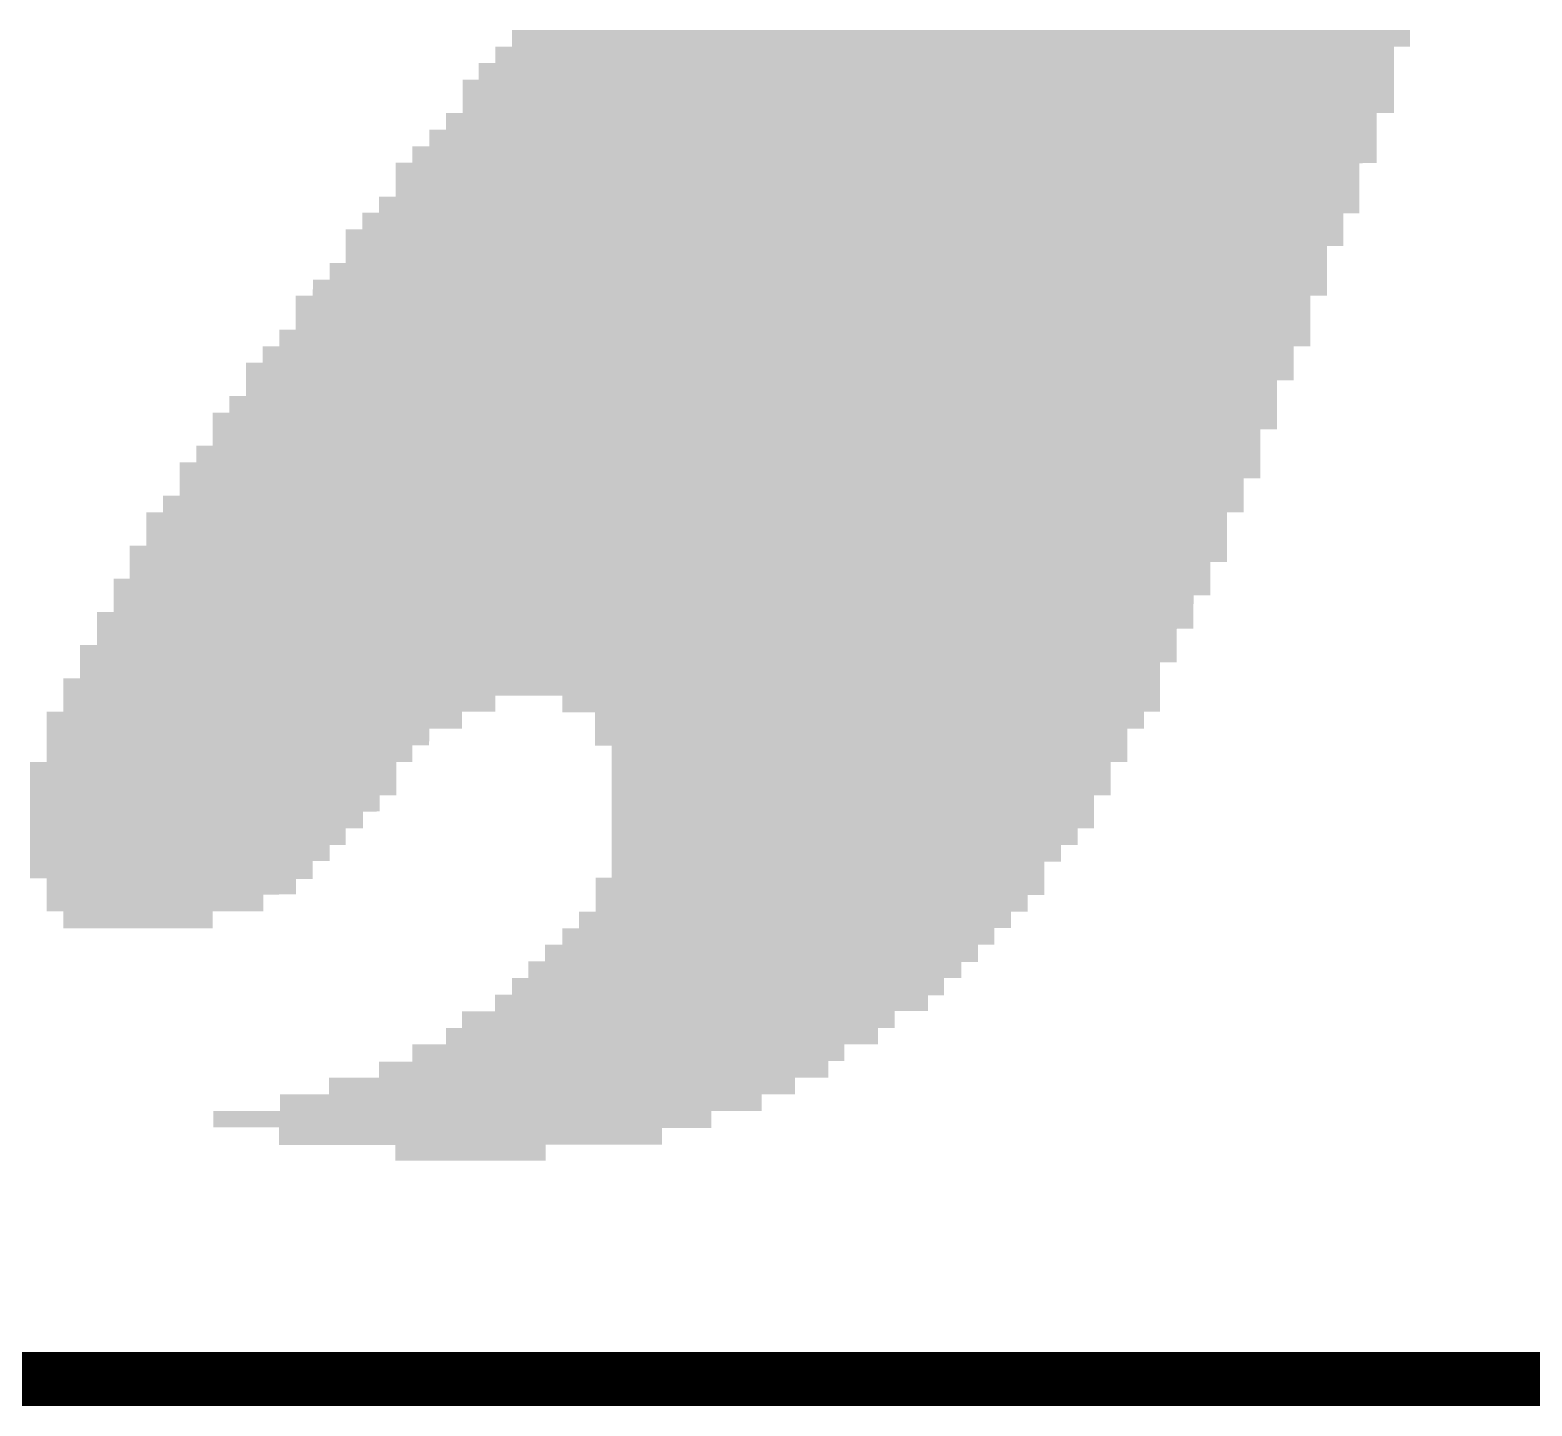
# Model space of a CAD drawing. Extents: x -2.6 to 72.5, y -0.1 to 95.
# Drawn here: x 0.719 to 3.507, y 89.95 to 92.503 of the extents above; entities that cross this region are included whole.
import ezdxf

# ---------------------------------------------------------------- set-up
doc = ezdxf.new("R2010")
doc.units = 0
doc.layers.add('02_ASSY1_GBR', color=6, linetype='CONTINUOUS')

msp = doc.modelspace()

# ---------------------------------------------------------------- linework, layer by layer
at = {"layer": '02_ASSY1_GBR', "const_width": 0.1}
msp.add_lwpolyline([(22.5, 95), (-2.5, 95), (-2.5, 90), (22.5, 90)], dxfattribs=at)
at = {"layer": '02_ASSY1_GBR'}
for points in [[(1.614, 92.472148), (1.61402, 92.502946), (3.28098, 92.472148), (3.280986, 92.502946)], [(1.61402, 92.502946), (1.614074, 92.503), (3.280986, 92.502946), (3.280986, 92.503)], [(1.583, 92.442148), (1.583018, 92.471852), (3.250994, 92.442148), (3.251, 92.471852)], [(1.583018, 92.471852), (1.58302, 92.471946), (3.251, 92.471852), (3.251094, 92.471946)], [(1.58302, 92.471946), (1.583054, 92.47198), (3.251094, 92.471946), (3.251128, 92.47198)], [(1.583054, 92.47198), (1.583074, 92.472), (3.251128, 92.47198), (3.280926, 92.472)], [(1.583074, 92.472), (1.613872, 92.47202), (3.280926, 92.472), (3.280946, 92.47202)], [(1.613872, 92.47202), (1.613906, 92.472054), (3.280946, 92.47202), (3.28098, 92.472054)], [(1.613906, 92.472054), (1.614, 92.472148), (3.28098, 92.472054), (3.28098, 92.472148)], [(1.552, 92.411148), (1.55202, 92.441946), (3.25099, 92.411148), (3.250994, 92.441946)], [(1.55202, 92.441946), (1.552074, 92.442), (3.250994, 92.441946), (3.250994, 92.442)], [(1.552074, 92.442), (1.582872, 92.44202), (3.250994, 92.442), (3.250994, 92.44202)], [(1.582872, 92.44202), (1.583, 92.442148), (3.250994, 92.44202), (3.250994, 92.442148)], [(1.522, 92.349148), (1.52202, 92.410946), (3.25098, 92.349148), (3.25099, 92.410946)], [(1.52202, 92.410946), (1.522074, 92.411), (3.25099, 92.410946), (3.25099, 92.411)], [(1.522074, 92.411), (1.551872, 92.41102), (3.25099, 92.411), (3.25099, 92.41102)], [(1.551872, 92.41102), (1.552, 92.411148), (3.25099, 92.41102), (3.25099, 92.411148)], [(1.491, 92.318148), (1.491018, 92.348852), (3.218992, 92.318148), (3.219, 92.348852)], [(1.491018, 92.348852), (1.49102, 92.348946), (3.219, 92.348852), (3.219094, 92.348946)], [(1.49102, 92.348946), (1.491054, 92.34898), (3.219094, 92.348946), (3.219128, 92.34898)], [(1.491054, 92.34898), (1.491074, 92.349), (3.219128, 92.34898), (3.250926, 92.349)], [(1.491074, 92.349), (1.521872, 92.34902), (3.250926, 92.349), (3.250946, 92.34902)], [(1.521872, 92.34902), (1.521906, 92.349054), (3.250946, 92.34902), (3.25098, 92.349054)], [(1.521906, 92.349054), (1.522, 92.349148), (3.25098, 92.349054), (3.25098, 92.349148)], [(1.46, 92.287148), (1.46002, 92.317946), (3.218986, 92.287148), (3.218992, 92.317946)], [(1.46002, 92.317946), (1.460074, 92.318), (3.218992, 92.317946), (3.218992, 92.318)], [(1.460074, 92.318), (1.490872, 92.31802), (3.218992, 92.318), (3.218992, 92.31802)], [(1.490872, 92.31802), (1.491, 92.318148), (3.218992, 92.31802), (3.218992, 92.318148)], [(1.429, 92.257148), (1.42902, 92.286946), (3.21898, 92.257148), (3.218986, 92.286946)], [(1.42902, 92.286946), (1.429074, 92.287), (3.218986, 92.286946), (3.218986, 92.287)], [(1.429074, 92.287), (1.459872, 92.28702), (3.218986, 92.287), (3.218986, 92.28702)], [(1.459872, 92.28702), (1.46, 92.287148), (3.218986, 92.28702), (3.218986, 92.287148)], [(1.398, 92.194148), (1.398018, 92.255852), (3.186986, 92.194148), (3.187, 92.255852)], [(1.398018, 92.256054), (1.39802, 92.256946), (3.21898, 92.256054), (3.21898, 92.256946)], [(1.398018, 92.256), (1.398018, 92.256054), (3.218926, 92.256), (3.21898, 92.256054)], [(1.398018, 92.25598), (1.398018, 92.256), (3.187128, 92.25598), (3.218926, 92.256)], [(1.398018, 92.255852), (1.398018, 92.25598), (3.187, 92.255852), (3.187128, 92.25598)], [(1.39802, 92.256946), (1.398074, 92.257), (3.21898, 92.256946), (3.21898, 92.257)], [(1.398074, 92.257), (1.428872, 92.25702), (3.21898, 92.257), (3.21898, 92.25702)], [(1.428872, 92.25702), (1.429, 92.257148), (3.21898, 92.25702), (3.21898, 92.257148)], [(1.367, 92.164148), (1.36702, 92.193946), (3.18698, 92.164148), (3.186986, 92.193946)], [(1.36702, 92.193946), (1.367074, 92.194), (3.186986, 92.193946), (3.186986, 92.194)], [(1.367074, 92.194), (1.397872, 92.19402), (3.186986, 92.194), (3.186986, 92.19402)], [(1.397872, 92.19402), (1.398, 92.194148), (3.186986, 92.19402), (3.186986, 92.194148)], [(1.336, 92.133148), (1.336018, 92.162852), (3.15699, 92.133148), (3.157, 92.162852)], [(1.336018, 92.163054), (1.33602, 92.163946), (3.18698, 92.163054), (3.18698, 92.163946)], [(1.336018, 92.163), (1.336018, 92.163054), (3.186926, 92.163), (3.18698, 92.163054)], [(1.336018, 92.16298), (1.336018, 92.163), (3.157128, 92.16298), (3.186926, 92.163)], [(1.336018, 92.162852), (1.336018, 92.16298), (3.157, 92.162852), (3.157128, 92.16298)], [(1.33602, 92.163946), (1.336074, 92.164), (3.18698, 92.163946), (3.18698, 92.164)], [(1.336074, 92.164), (1.366872, 92.16402), (3.18698, 92.164), (3.18698, 92.16402)], [(1.366872, 92.16402), (1.367, 92.164148), (3.18698, 92.16402), (3.18698, 92.164148)], [(1.30501, 92.102054), (1.30502, 92.132946), (3.15698, 92.102054), (3.15699, 92.132946)], [(1.30502, 92.132946), (1.305074, 92.133), (3.15699, 92.132946), (3.15699, 92.133)], [(1.305074, 92.133), (1.335872, 92.13302), (3.15699, 92.133), (3.15699, 92.13302)], [(1.335872, 92.13302), (1.336, 92.133148), (3.15699, 92.13302), (3.15699, 92.133148)], [(1.305, 92.071148), (1.305008, 92.101852), (3.126992, 92.071148), (3.127, 92.101852)], [(1.305008, 92.102), (1.30501, 92.102054), (3.156926, 92.102), (3.15698, 92.102054)], [(1.305008, 92.10198), (1.305008, 92.102), (3.127128, 92.10198), (3.156926, 92.102)], [(1.305008, 92.101852), (1.305008, 92.10198), (3.127, 92.101852), (3.127128, 92.10198)], [(1.275, 92.040148), (1.27502, 92.070946), (3.126986, 92.040148), (3.126992, 92.070946)], [(1.27502, 92.070946), (1.275074, 92.071), (3.126992, 92.070946), (3.126992, 92.071)], [(1.275074, 92.071), (1.304872, 92.07102), (3.126992, 92.071), (3.126992, 92.07102)], [(1.304872, 92.07102), (1.305, 92.071148), (3.126992, 92.07102), (3.126992, 92.071148)], [(1.244, 92.010148), (1.24402, 92.039946), (3.12698, 92.010148), (3.126986, 92.039946)], [(1.24402, 92.039946), (1.244074, 92.04), (3.126986, 92.039946), (3.126986, 92.04)], [(1.244074, 92.04), (1.274872, 92.04002), (3.126986, 92.04), (3.126986, 92.04002)], [(1.274872, 92.04002), (1.275, 92.040148), (3.126986, 92.04002), (3.126986, 92.040148)], [(1.212, 91.947148), (1.212018, 92.009852), (3.095986, 91.947148), (3.096, 92.009852)], [(1.212018, 92.009852), (1.21202, 92.009946), (3.096, 92.009852), (3.096094, 92.009946)], [(1.21202, 92.009946), (1.212054, 92.00998), (3.096094, 92.009946), (3.096128, 92.00998)], [(1.212054, 92.00998), (1.212074, 92.01), (3.096128, 92.00998), (3.126926, 92.01)], [(1.212074, 92.01), (1.243872, 92.01002), (3.126926, 92.01), (3.126946, 92.01002)], [(1.243872, 92.01002), (1.243906, 92.010054), (3.126946, 92.01002), (3.12698, 92.010054)], [(1.243906, 92.010054), (1.244, 92.010148), (3.12698, 92.010054), (3.12698, 92.010148)], [(1.182, 91.916148), (1.18202, 91.946946), (3.09598, 91.916148), (3.095986, 91.946946)], [(1.18202, 91.946946), (1.182074, 91.947), (3.095986, 91.946946), (3.095986, 91.947)], [(1.182074, 91.947), (1.211872, 91.94702), (3.095986, 91.947), (3.095986, 91.94702)], [(1.211872, 91.94702), (1.212, 91.947148), (3.095986, 91.94702), (3.095986, 91.947148)], [(1.151, 91.886148), (1.151018, 91.915852), (3.06499, 91.886148), (3.065, 91.915852)], [(1.151018, 91.915852), (1.15102, 91.915946), (3.065, 91.915852), (3.065094, 91.915946)], [(1.15102, 91.915946), (1.151054, 91.91598), (3.065094, 91.915946), (3.065128, 91.91598)], [(1.151054, 91.91598), (1.151074, 91.916), (3.065128, 91.91598), (3.095926, 91.916)], [(1.151074, 91.916), (1.181872, 91.91602), (3.095926, 91.916), (3.095946, 91.91602)], [(1.181872, 91.91602), (1.181906, 91.916054), (3.095946, 91.91602), (3.09598, 91.916054)], [(1.181906, 91.916054), (1.182, 91.916148), (3.09598, 91.916054), (3.09598, 91.916148)], [(1.120008, 91.853054), (1.12002, 91.885946), (3.06498, 91.853054), (3.06499, 91.885946)], [(1.12002, 91.885946), (1.120074, 91.886), (3.06499, 91.885946), (3.06499, 91.886)], [(1.120074, 91.886), (1.150872, 91.88602), (3.06499, 91.886), (3.06499, 91.88602)], [(1.150872, 91.88602), (1.151, 91.886148), (3.06499, 91.88602), (3.06499, 91.886148)], [(1.12, 91.824148), (1.120008, 91.852852), (3.033992, 91.824148), (3.034, 91.852852)], [(1.120008, 91.853), (1.120008, 91.853054), (3.064926, 91.853), (3.06498, 91.853054)], [(1.120008, 91.85298), (1.120008, 91.853), (3.034128, 91.85298), (3.064926, 91.853)], [(1.120008, 91.852852), (1.120008, 91.85298), (3.034, 91.852852), (3.034128, 91.85298)], [(1.089, 91.793148), (1.08902, 91.823946), (3.033986, 91.793148), (3.033992, 91.823946)], [(1.08902, 91.823946), (1.089074, 91.824), (3.033992, 91.823946), (3.033992, 91.824)], [(1.089074, 91.824), (1.119872, 91.82402), (3.033992, 91.824), (3.033992, 91.82402)], [(1.119872, 91.82402), (1.12, 91.824148), (3.033992, 91.82402), (3.033992, 91.824148)], [(1.088872, 91.79302), (1.089, 91.793148), (3.033986, 91.79302), (3.033986, 91.793148)], [(1.058008, 91.762054), (1.05802, 91.792946), (3.03398, 91.762054), (3.033986, 91.792946)], [(1.05802, 91.792946), (1.058074, 91.793), (3.033986, 91.792946), (3.033986, 91.793)], [(1.058074, 91.793), (1.088872, 91.79302), (3.033986, 91.793), (3.033986, 91.79302)], [(1.058, 91.732148), (1.058008, 91.761852), (3.002992, 91.732148), (3.003, 91.761852)], [(1.058008, 91.762), (1.058008, 91.762054), (3.033926, 91.762), (3.03398, 91.762054)], [(1.058008, 91.76198), (1.058008, 91.762), (3.003128, 91.76198), (3.033926, 91.762)], [(1.058008, 91.761852), (1.058008, 91.76198), (3.003, 91.761852), (3.003128, 91.76198)], [(1.028, 91.701148), (1.02802, 91.731946), (3.002986, 91.701148), (3.002992, 91.731946)], [(1.02802, 91.731946), (1.028074, 91.732), (3.002992, 91.731946), (3.002992, 91.732)], [(1.028074, 91.732), (1.057872, 91.73202), (3.002992, 91.732), (3.002992, 91.73202)], [(1.057872, 91.73202), (1.058, 91.732148), (3.002992, 91.73202), (3.002992, 91.732148)], [(0.99701, 91.671054), (0.99702, 91.700946), (3.00298, 91.671054), (3.002986, 91.700946)], [(0.99702, 91.700946), (0.997074, 91.701), (3.002986, 91.700946), (3.002986, 91.701)], [(0.997074, 91.701), (1.027872, 91.70102), (3.002986, 91.701), (3.002986, 91.70102)], [(1.027872, 91.70102), (1.028, 91.701148), (3.002986, 91.70102), (3.002986, 91.701148)], [(0.997, 91.639148), (0.99701, 91.670852), (2.971988, 91.639148), (2.972, 91.670852)], [(0.99701, 91.671), (0.99701, 91.671054), (3.002926, 91.671), (3.00298, 91.671054)], [(0.99701, 91.67098), (0.99701, 91.671), (2.972128, 91.67098), (3.002926, 91.671)], [(0.99701, 91.670852), (0.99701, 91.67098), (2.972, 91.670852), (2.972128, 91.67098)], [(0.966, 91.608148), (0.96602, 91.638946), (2.97198, 91.608148), (2.971988, 91.638946)], [(0.96602, 91.638946), (0.966074, 91.639), (2.971988, 91.638946), (2.971988, 91.639)], [(0.966074, 91.639), (0.996872, 91.63902), (2.971988, 91.639), (2.971988, 91.63902)], [(0.996872, 91.63902), (0.997, 91.639148), (2.971988, 91.63902), (2.971988, 91.639148)], [(0.935, 91.546148), (0.935018, 91.607852), (2.940986, 91.546148), (2.941, 91.607852)], [(0.935018, 91.607852), (0.93502, 91.607946), (2.941, 91.607852), (2.941094, 91.607946)], [(0.93502, 91.607946), (0.935054, 91.60798), (2.941094, 91.607946), (2.941128, 91.60798)], [(0.935054, 91.60798), (0.935074, 91.608), (2.941128, 91.60798), (2.971926, 91.608)], [(0.935074, 91.608), (0.965872, 91.60802), (2.971926, 91.608), (2.971946, 91.60802)], [(0.965872, 91.60802), (0.965906, 91.608054), (2.971946, 91.60802), (2.97198, 91.608054)], [(0.965906, 91.608054), (0.966, 91.608148), (2.97198, 91.608054), (2.97198, 91.608148)], [(0.90401, 91.516054), (0.90402, 91.545946), (2.94098, 91.516054), (2.940986, 91.545946)], [(0.90402, 91.545946), (0.904074, 91.546), (2.940986, 91.545946), (2.940986, 91.546)], [(0.904074, 91.546), (0.934872, 91.54602), (2.940986, 91.546), (2.940986, 91.54602)], [(0.934872, 91.54602), (0.935, 91.546148), (2.940986, 91.54602), (2.940986, 91.546148)], [(0.904, 91.485148), (0.90401, 91.515852), (2.90999, 91.485148), (2.91, 91.515852)], [(0.90401, 91.516), (0.90401, 91.516054), (2.940926, 91.516), (2.94098, 91.516054)], [(0.90401, 91.51598), (0.90401, 91.516), (2.910128, 91.51598), (2.940926, 91.516)], [(0.90401, 91.515852), (0.90401, 91.51598), (2.91, 91.515852), (2.910128, 91.51598)], [(0.87401, 91.454054), (0.87402, 91.484946), (2.90998, 91.454054), (2.909988, 91.484946)], [(0.87402, 91.484946), (0.874074, 91.485), (2.909988, 91.484946), (2.90999, 91.485)], [(0.874074, 91.485), (0.903872, 91.48502), (2.90999, 91.485), (2.90999, 91.48502)], [(0.903872, 91.48502), (0.904, 91.485148), (2.90999, 91.48502), (2.90999, 91.485148)], [(0.874, 91.423148), (0.874008, 91.453852), (2.87899, 91.423148), (2.879, 91.453852)], [(0.874008, 91.454), (0.87401, 91.454054), (2.909926, 91.454), (2.90998, 91.454054)], [(0.874008, 91.45398), (0.874008, 91.454), (2.879128, 91.45398), (2.909926, 91.454)], [(0.874008, 91.453852), (0.874008, 91.45398), (2.879, 91.453852), (2.879128, 91.45398)], [(0.843008, 91.392054), (0.84302, 91.422946), (2.87898, 91.392054), (2.878988, 91.422946)], [(0.84302, 91.422946), (0.843074, 91.423), (2.878988, 91.422946), (2.87899, 91.423)], [(0.843074, 91.423), (0.873872, 91.42302), (2.87899, 91.423), (2.87899, 91.42302)], [(0.873872, 91.42302), (0.874, 91.423148), (2.87899, 91.42302), (2.87899, 91.423148)], [(0.843, 91.362148), (0.843008, 91.391852), (2.84799, 91.362148), (2.848, 91.391852)], [(0.843008, 91.392), (0.843008, 91.392054), (2.878926, 91.392), (2.87898, 91.392054)], [(0.843008, 91.39198), (0.843008, 91.392), (2.848128, 91.39198), (2.878926, 91.392)], [(0.843008, 91.391852), (0.843008, 91.39198), (2.848, 91.391852), (2.848128, 91.39198)], [(0.812008, 91.330054), (0.81202, 91.361946), (2.84798, 91.330054), (2.84799, 91.361946)], [(0.81202, 91.361946), (0.812074, 91.362), (2.84799, 91.361946), (2.84799, 91.362)], [(0.812074, 91.362), (0.842872, 91.36202), (2.84799, 91.362), (2.84799, 91.36202)], [(0.842872, 91.36202), (0.843, 91.362148), (2.84799, 91.36202), (2.84799, 91.362148)], [(0.812, 91.300148), (0.812008, 91.329852), (2.816992, 91.300148), (2.817, 91.329852)], [(0.812008, 91.33), (0.812008, 91.330054), (2.847926, 91.33), (2.84798, 91.330054)], [(0.812008, 91.32998), (0.812008, 91.33), (2.817128, 91.32998), (2.847926, 91.33)], [(0.812008, 91.329852), (0.812008, 91.32998), (2.817, 91.329852), (2.817128, 91.32998)], [(0.781008, 91.268), (0.78102, 91.299946), (2.816986, 91.268), (2.816992, 91.299946)], [(0.78102, 91.299946), (0.781074, 91.3), (2.816992, 91.299946), (2.816992, 91.3)], [(0.781074, 91.3), (0.811872, 91.30002), (2.816992, 91.3), (2.816992, 91.30002)], [(0.811872, 91.30002), (0.812, 91.300148), (2.816992, 91.30002), (2.816992, 91.300148)], [(0.781, 91.238148), (0.781008, 91.267852), (1.58298, 91.238148), (1.583, 91.267852)], [(0.781008, 91.26798), (0.781008, 91.268), (1.583128, 91.26798), (1.706852, 91.268)], [(0.781008, 91.267852), (0.781008, 91.26798), (1.583, 91.267852), (1.583128, 91.26798)], [(1.70698, 91.267872), (1.706852, 91.268), (2.816986, 91.267872), (2.816986, 91.268)], [(1.707, 91.238054), (1.70698, 91.267872), (2.81698, 91.238054), (2.816986, 91.267872)], [(0.750012, 91.207054), (0.750018, 91.237852), (1.52098, 91.207054), (1.521, 91.237852)], [(0.750018, 91.237852), (0.75002, 91.237946), (1.521, 91.237852), (1.521094, 91.237946)], [(0.75002, 91.237946), (0.750054, 91.23798), (1.521094, 91.237946), (1.521128, 91.23798)], [(0.750054, 91.23798), (0.750074, 91.238), (1.521128, 91.23798), (1.582926, 91.238)], [(0.750074, 91.238), (0.780872, 91.23802), (1.582926, 91.238), (1.582946, 91.23802)], [(0.780872, 91.23802), (0.780906, 91.238054), (1.582946, 91.23802), (1.58298, 91.238054)], [(0.780906, 91.238054), (0.781, 91.238148), (1.58298, 91.238054), (1.58298, 91.238148)], [(1.707, 91.238), (1.707, 91.238054), (2.816926, 91.238), (2.81698, 91.238054)], [(1.707, 91.23798), (1.707, 91.238), (2.787128, 91.23798), (2.816926, 91.238)], [(1.707, 91.237852), (1.707, 91.23798), (2.787, 91.237852), (2.787128, 91.23798)], [(1.707, 91.237074), (1.707, 91.237852), (2.786998, 91.237074), (2.787, 91.237852)], [(1.707054, 91.23702), (1.707, 91.237074), (2.786998, 91.23702), (2.786998, 91.237074)], [(1.767852, 91.237), (1.707054, 91.23702), (2.786998, 91.237), (2.786998, 91.23702)], [(1.76798, 91.236872), (1.767852, 91.237), (2.786998, 91.236872), (2.786998, 91.237)], [(1.76799, 91.207054), (1.76798, 91.236872), (2.78698, 91.207054), (2.786998, 91.236872)], [(0.750006, 91.176054), (0.750012, 91.206852), (1.45998, 91.176054), (1.46, 91.206852)], [(0.750012, 91.207), (0.750012, 91.207054), (1.520926, 91.207), (1.52098, 91.207054)], [(0.750012, 91.20698), (0.750012, 91.207), (1.460128, 91.20698), (1.520926, 91.207)], [(0.750012, 91.206852), (0.750012, 91.20698), (1.46, 91.206852), (1.460128, 91.20698)], [(1.76799, 91.207), (1.76799, 91.207054), (2.786926, 91.207), (2.78698, 91.207054)], [(1.76799, 91.20698), (1.76799, 91.207), (2.756128, 91.20698), (2.786926, 91.207)], [(1.76799, 91.206852), (1.76799, 91.20698), (2.756, 91.206852), (2.756128, 91.20698)], [(1.768, 91.175074), (1.76799, 91.206852), (2.755988, 91.175074), (2.756, 91.206852)], [(0.75, 91.145148), (0.750006, 91.175852), (1.42898, 91.145148), (1.429, 91.175852)], [(0.750006, 91.176), (0.750006, 91.176054), (1.459926, 91.176), (1.45998, 91.176054)], [(0.750006, 91.17598), (0.750006, 91.176), (1.429128, 91.17598), (1.459926, 91.176)], [(0.750006, 91.175852), (0.750006, 91.17598), (1.429, 91.175852), (1.429128, 91.17598)], [(1.768054, 91.17502), (1.768, 91.175074), (2.755988, 91.17502), (2.755988, 91.175074)], [(1.798852, 91.175), (1.768054, 91.17502), (2.755988, 91.175), (2.755988, 91.17502)], [(1.79898, 91.174872), (1.798852, 91.175), (2.755988, 91.174872), (2.755988, 91.175)], [(1.798984, 91.145054), (1.79898, 91.174872), (2.75598, 91.145054), (2.755988, 91.174872)], [(0.719014, 91.083054), (0.719018, 91.144852), (1.39898, 91.083054), (1.399, 91.144852)], [(0.719018, 91.144852), (0.71902, 91.144946), (1.399, 91.144852), (1.399094, 91.144946)], [(0.71902, 91.144946), (0.719054, 91.14498), (1.399094, 91.144946), (1.399128, 91.14498)], [(0.719054, 91.14498), (0.719074, 91.145), (1.399128, 91.14498), (1.428926, 91.145)], [(0.719074, 91.145), (0.749872, 91.14502), (1.428926, 91.145), (1.428946, 91.14502)], [(0.749872, 91.14502), (0.749906, 91.145054), (1.428946, 91.14502), (1.42898, 91.145054)], [(0.749906, 91.145054), (0.75, 91.145148), (1.42898, 91.145054), (1.42898, 91.145148)], [(1.798984, 91.145), (1.798984, 91.145054), (2.755926, 91.145), (2.75598, 91.145054)], [(1.798984, 91.14498), (1.798984, 91.145), (2.725128, 91.14498), (2.755926, 91.145)], [(1.798984, 91.144852), (1.798984, 91.14498), (2.725, 91.144852), (2.725128, 91.14498)], [(1.798988, 91.083054), (1.798984, 91.144852), (2.72498, 91.083054), (2.725, 91.144852)], [(0.71901, 91.053054), (0.719014, 91.082852), (1.36798, 91.053054), (1.368, 91.082852)], [(0.719014, 91.083), (0.719014, 91.083054), (1.398926, 91.083), (1.39898, 91.083054)], [(0.719014, 91.08298), (0.719014, 91.083), (1.368128, 91.08298), (1.398926, 91.083)], [(0.719014, 91.082852), (0.719014, 91.08298), (1.368, 91.082852), (1.368128, 91.08298)], [(1.798988, 91.083), (1.798988, 91.083054), (2.724926, 91.083), (2.72498, 91.083054)], [(1.798988, 91.08298), (1.798988, 91.083), (2.694128, 91.08298), (2.724926, 91.083)], [(1.798988, 91.082852), (1.798988, 91.08298), (2.694, 91.082852), (2.694128, 91.08298)], [(1.798994, 91.022054), (1.798988, 91.082852), (2.69398, 91.022054), (2.694, 91.082852)], [(0.719008, 91.022054), (0.71901, 91.052852), (1.33698, 91.022054), (1.337, 91.052852)], [(0.71901, 91.053), (0.71901, 91.053054), (1.367926, 91.053), (1.36798, 91.053054)], [(0.71901, 91.05298), (0.71901, 91.053), (1.337128, 91.05298), (1.367926, 91.053)], [(0.71901, 91.052852), (0.71901, 91.05298), (1.337, 91.052852), (1.337128, 91.05298)], [(0.719004, 90.991054), (0.719008, 91.021852), (1.30498, 90.991054), (1.305, 91.021852)], [(0.719008, 91.022), (0.719008, 91.022054), (1.336926, 91.022), (1.33698, 91.022054)], [(0.719008, 91.02198), (0.719008, 91.022), (1.305128, 91.02198), (1.336926, 91.022)], [(0.719008, 91.021852), (0.719008, 91.02198), (1.305, 91.021852), (1.305128, 91.02198)], [(1.798994, 91.022), (1.798994, 91.022054), (2.693926, 91.022), (2.69398, 91.022054)], [(1.798994, 91.02198), (1.798994, 91.022), (2.664128, 91.02198), (2.693926, 91.022)], [(1.798994, 91.021852), (1.798994, 91.02198), (2.664, 91.021852), (2.664128, 91.02198)], [(1.798996, 90.991054), (1.798994, 91.021852), (2.66398, 90.991054), (2.664, 91.021852)], [(0.719002, 90.961054), (0.719004, 90.990852), (1.27498, 90.961054), (1.275, 90.990852)], [(0.719004, 90.991), (0.719004, 90.991054), (1.304926, 90.991), (1.30498, 90.991054)], [(0.719004, 90.99098), (0.719004, 90.991), (1.275128, 90.99098), (1.304926, 90.991)], [(0.719004, 90.990852), (0.719004, 90.99098), (1.275, 90.990852), (1.275128, 90.99098)], [(1.798996, 90.991), (1.798996, 90.991054), (2.663926, 90.991), (2.66398, 90.991054)], [(1.798996, 90.99098), (1.798996, 90.991), (2.633128, 90.99098), (2.663926, 90.991)], [(1.798996, 90.990852), (1.798996, 90.99098), (2.633, 90.990852), (2.633128, 90.99098)], [(1.798998, 90.960054), (1.798996, 90.990852), (2.63298, 90.960054), (2.633, 90.990852)], [(0.719, 90.929074), (0.719002, 90.960852), (1.24398, 90.929074), (1.244, 90.960852)], [(0.719002, 90.961), (0.719002, 90.961054), (1.274926, 90.961), (1.27498, 90.961054)], [(0.719002, 90.96098), (0.719002, 90.961), (1.244128, 90.96098), (1.274926, 90.961)], [(0.719002, 90.960852), (0.719002, 90.96098), (1.244, 90.960852), (1.244128, 90.96098)], [(1.798998, 90.96), (1.798998, 90.960054), (2.632926, 90.96), (2.63298, 90.960054)], [(1.798998, 90.95998), (1.798998, 90.96), (2.602128, 90.95998), (2.632926, 90.96)], [(1.798998, 90.959852), (1.798998, 90.95998), (2.602, 90.959852), (2.602128, 90.95998)], [(1.799, 90.930148), (1.798998, 90.959852), (2.60199, 90.930148), (2.602, 90.959852)], [(0.719054, 90.92902), (0.719, 90.929074), (1.24398, 90.92902), (1.24398, 90.929074)], [(0.749852, 90.929), (0.719054, 90.92902), (1.24398, 90.929), (1.24398, 90.92902)], [(0.74998, 90.928872), (0.749852, 90.929), (1.24398, 90.928872), (1.24398, 90.929)], [(0.749982, 90.928054), (0.74998, 90.928872), (1.24398, 90.928054), (1.24398, 90.928872)], [(1.769008, 90.898054), (1.76902, 90.929946), (2.60198, 90.898054), (2.60199, 90.929946)], [(1.76902, 90.929946), (1.769074, 90.93), (2.60199, 90.929946), (2.60199, 90.93)], [(1.769074, 90.93), (1.798872, 90.93002), (2.60199, 90.93), (2.60199, 90.93002)], [(1.798872, 90.93002), (1.799, 90.930148), (2.60199, 90.93002), (2.60199, 90.930148)], [(0.749982, 90.928), (0.749982, 90.928054), (1.243926, 90.928), (1.24398, 90.928054)], [(0.749982, 90.92798), (0.749982, 90.928), (1.213128, 90.92798), (1.243926, 90.928)], [(0.749982, 90.927852), (0.749982, 90.92798), (1.213, 90.927852), (1.213128, 90.92798)], [(0.74999, 90.899054), (0.749982, 90.927852), (1.21298, 90.899054), (1.213, 90.927852)], [(0.74999, 90.899), (0.74999, 90.899054), (1.212926, 90.899), (1.21298, 90.899054)], [(0.74999, 90.89898), (0.74999, 90.899), (1.152128, 90.89898), (1.212926, 90.899)], [(0.74999, 90.898852), (0.74999, 90.89898), (1.152, 90.898852), (1.152128, 90.89898)], [(0.75, 90.868074), (0.74999, 90.898852), (1.15198, 90.868074), (1.152, 90.898852)], [(1.769, 90.867148), (1.769008, 90.897852), (2.57098, 90.867148), (2.571, 90.897852)], [(1.769008, 90.898), (1.769008, 90.898054), (2.601926, 90.898), (2.60198, 90.898054)], [(1.769008, 90.89798), (1.769008, 90.898), (2.571128, 90.89798), (2.601926, 90.898)], [(1.769008, 90.897852), (1.769008, 90.89798), (2.571, 90.897852), (2.571128, 90.89798)], [(0.75002, 90.868054), (0.75, 90.868074), (1.15198, 90.868054), (1.15198, 90.868074)], [(0.750054, 90.86802), (0.75002, 90.868054), (1.151946, 90.86802), (1.15198, 90.868054)], [(0.780852, 90.868), (0.750054, 90.86802), (1.151926, 90.868), (1.151946, 90.86802)], [(0.780872, 90.86798), (0.780852, 90.868), (1.058128, 90.86798), (1.151926, 90.868)], [(0.78098, 90.867872), (0.780872, 90.86798), (1.05802, 90.867872), (1.058128, 90.86798)], [(0.780982, 90.867852), (0.78098, 90.867872), (1.058, 90.867852), (1.05802, 90.867872)], [(0.781, 90.836074), (0.780982, 90.867852), (1.05798, 90.836074), (1.058, 90.867852)], [(1.738, 90.837054), (1.738018, 90.866852), (2.53998, 90.837054), (2.54, 90.866852)], [(1.738018, 90.866852), (1.73802, 90.866946), (2.54, 90.866852), (2.540094, 90.866946)], [(1.73802, 90.866946), (1.738054, 90.86698), (2.540094, 90.866946), (2.540128, 90.86698)], [(1.738054, 90.86698), (1.738074, 90.867), (2.540128, 90.86698), (2.570926, 90.867)], [(1.738074, 90.867), (1.768872, 90.86702), (2.570926, 90.867), (2.570946, 90.86702)], [(1.768872, 90.86702), (1.768906, 90.867054), (2.570946, 90.86702), (2.57098, 90.867054)], [(1.768906, 90.867054), (1.769, 90.867148), (2.57098, 90.867054), (2.57098, 90.867148)], [(0.78102, 90.836054), (0.781, 90.836074), (1.05798, 90.836054), (1.05798, 90.836074)], [(0.781054, 90.83602), (0.78102, 90.836054), (1.057946, 90.83602), (1.05798, 90.836054)], [(1.057926, 90.836), (0.781054, 90.83602), (1.057926, 90.836), (1.057946, 90.83602)], [(1.707, 90.806148), (1.70702, 90.835946), (2.50898, 90.806148), (2.508998, 90.835946)], [(1.70702, 90.835946), (1.707074, 90.836), (2.508998, 90.835946), (2.508998, 90.836)], [(1.707074, 90.836), (1.737872, 90.83602), (2.508998, 90.836), (2.508998, 90.83602)], [(1.737872, 90.83602), (1.738, 90.836148), (2.508998, 90.83602), (2.508998, 90.836148)], [(1.738, 90.837), (1.738, 90.837054), (2.539926, 90.837), (2.53998, 90.837054)], [(1.738, 90.83698), (1.738, 90.837), (2.509128, 90.83698), (2.539926, 90.837)], [(1.738, 90.836852), (1.738, 90.83698), (2.509, 90.836852), (2.509128, 90.83698)], [(1.738, 90.836148), (1.738, 90.836852), (2.508998, 90.836148), (2.509, 90.836852)], [(1.675, 90.775148), (1.675018, 90.805852), (2.47898, 90.775148), (2.479, 90.805852)], [(1.675018, 90.805852), (1.67502, 90.805946), (2.479, 90.805852), (2.479094, 90.805946)], [(1.67502, 90.805946), (1.675054, 90.80598), (2.479094, 90.805946), (2.479128, 90.80598)], [(1.675054, 90.80598), (1.675074, 90.806), (2.479128, 90.80598), (2.508926, 90.806)], [(1.675074, 90.806), (1.706872, 90.80602), (2.508926, 90.806), (2.508946, 90.80602)], [(1.706872, 90.80602), (1.706906, 90.806054), (2.508946, 90.80602), (2.50898, 90.806054)], [(1.706906, 90.806054), (1.707, 90.806148), (2.50898, 90.806054), (2.50898, 90.806148)], [(1.644, 90.744148), (1.644018, 90.773852), (2.44798, 90.744148), (2.448, 90.773852)], [(1.644018, 90.774054), (1.64402, 90.774946), (2.47898, 90.774054), (2.47898, 90.774946)], [(1.644018, 90.774), (1.644018, 90.774054), (2.478926, 90.774), (2.47898, 90.774054)], [(1.644018, 90.77398), (1.644018, 90.774), (2.448128, 90.77398), (2.478926, 90.774)], [(1.644018, 90.773852), (1.644018, 90.77398), (2.448, 90.773852), (2.448128, 90.77398)], [(1.64402, 90.774946), (1.644074, 90.775), (2.47898, 90.774946), (2.47898, 90.775)], [(1.644074, 90.775), (1.674872, 90.77502), (2.47898, 90.775), (2.47898, 90.77502)], [(1.674872, 90.77502), (1.675, 90.775148), (2.47898, 90.77502), (2.47898, 90.775148)], [(1.614, 90.713148), (1.614018, 90.743852), (2.41598, 90.713148), (2.416, 90.743852)], [(1.614018, 90.743852), (1.61402, 90.743946), (2.416, 90.743852), (2.416094, 90.743946)], [(1.61402, 90.743946), (1.614054, 90.74398), (2.416094, 90.743946), (2.416128, 90.74398)], [(1.614054, 90.74398), (1.614074, 90.744), (2.416128, 90.74398), (2.447926, 90.744)], [(1.614074, 90.744), (1.643872, 90.74402), (2.447926, 90.744), (2.447946, 90.74402)], [(1.643872, 90.74402), (1.643906, 90.744054), (2.447946, 90.74402), (2.44798, 90.744054)], [(1.643906, 90.744054), (1.644, 90.744148), (2.44798, 90.744054), (2.44798, 90.744148)], [(1.582, 90.683054), (1.582018, 90.711852), (2.38598, 90.683054), (2.386, 90.711852)], [(1.582018, 90.712054), (1.58202, 90.712946), (2.41598, 90.712054), (2.41598, 90.712946)], [(1.582018, 90.712), (1.582018, 90.712054), (2.415926, 90.712), (2.41598, 90.712054)], [(1.582018, 90.71198), (1.582018, 90.712), (2.386128, 90.71198), (2.415926, 90.712)], [(1.582018, 90.711852), (1.582018, 90.71198), (2.386, 90.711852), (2.386128, 90.71198)], [(1.58202, 90.712946), (1.582074, 90.713), (2.41598, 90.712946), (2.41598, 90.713)], [(1.582074, 90.713), (1.613872, 90.71302), (2.41598, 90.713), (2.41598, 90.71302)], [(1.613872, 90.71302), (1.614, 90.713148), (2.41598, 90.71302), (2.41598, 90.713148)], [(1.521, 90.651148), (1.52102, 90.681946), (2.32398, 90.651148), (2.323998, 90.681946)], [(1.52102, 90.681946), (1.521074, 90.682), (2.323998, 90.681946), (2.323998, 90.682)], [(1.521074, 90.682), (1.581872, 90.68202), (2.323998, 90.682), (2.323998, 90.68202)], [(1.581872, 90.68202), (1.582, 90.682148), (2.323998, 90.68202), (2.323998, 90.682148)], [(1.582, 90.683), (1.582, 90.683054), (2.385926, 90.683), (2.38598, 90.683054)], [(1.582, 90.68298), (1.582, 90.683), (2.324128, 90.68298), (2.385926, 90.683)], [(1.582, 90.682852), (1.582, 90.68298), (2.324, 90.682852), (2.324128, 90.68298)], [(1.582, 90.682148), (1.582, 90.682852), (2.323998, 90.682148), (2.324, 90.682852)], [(1.491, 90.621148), (1.491018, 90.650852), (2.29298, 90.621148), (2.293, 90.650852)], [(1.491018, 90.650852), (1.49102, 90.650946), (2.293, 90.650852), (2.293094, 90.650946)], [(1.49102, 90.650946), (1.491054, 90.65098), (2.293094, 90.650946), (2.293128, 90.65098)], [(1.491054, 90.65098), (1.491074, 90.651), (2.293128, 90.65098), (2.323926, 90.651)], [(1.491074, 90.651), (1.520872, 90.65102), (2.323926, 90.651), (2.323946, 90.65102)], [(1.520872, 90.65102), (1.520906, 90.651054), (2.323946, 90.65102), (2.32398, 90.651054)], [(1.520906, 90.651054), (1.521, 90.651148), (2.32398, 90.651054), (2.32398, 90.651148)], [(1.429, 90.590054), (1.429018, 90.620852), (2.23098, 90.590054), (2.231, 90.620852)], [(1.429018, 90.620852), (1.42902, 90.620946), (2.231, 90.620852), (2.231094, 90.620946)], [(1.42902, 90.620946), (1.429054, 90.62098), (2.231094, 90.620946), (2.231128, 90.62098)], [(1.429054, 90.62098), (1.429074, 90.621), (2.231128, 90.62098), (2.292926, 90.621)], [(1.429074, 90.621), (1.490872, 90.62102), (2.292926, 90.621), (2.292946, 90.62102)], [(1.490872, 90.62102), (1.490906, 90.621054), (2.292946, 90.62102), (2.29298, 90.621054)], [(1.490906, 90.621054), (1.491, 90.621148), (2.29298, 90.621054), (2.29298, 90.621148)], [(1.367, 90.559148), (1.36702, 90.588946), (2.20098, 90.559148), (2.200998, 90.588946)], [(1.36702, 90.588946), (1.367074, 90.589), (2.200998, 90.588946), (2.200998, 90.589)], [(1.367074, 90.589), (1.428872, 90.58902), (2.200998, 90.589), (2.200998, 90.58902)], [(1.428872, 90.58902), (1.429, 90.589148), (2.200998, 90.58902), (2.200998, 90.589148)], [(1.429, 90.59), (1.429, 90.590054), (2.230926, 90.59), (2.23098, 90.590054)], [(1.429, 90.58998), (1.429, 90.59), (2.201128, 90.58998), (2.230926, 90.59)], [(1.429, 90.589852), (1.429, 90.58998), (2.201, 90.589852), (2.201128, 90.58998)], [(1.429, 90.589148), (1.429, 90.589852), (2.200998, 90.589148), (2.201, 90.589852)], [(1.274, 90.528148), (1.274018, 90.558852), (2.13898, 90.528148), (2.139, 90.558852)], [(1.274018, 90.558852), (1.27402, 90.558946), (2.139, 90.558852), (2.139094, 90.558946)], [(1.27402, 90.558946), (1.274054, 90.55898), (2.139094, 90.558946), (2.139128, 90.55898)], [(1.274054, 90.55898), (1.274074, 90.559), (2.139128, 90.55898), (2.200926, 90.559)], [(1.274074, 90.559), (1.366872, 90.55902), (2.200926, 90.559), (2.200946, 90.55902)], [(1.366872, 90.55902), (1.366906, 90.559054), (2.200946, 90.55902), (2.20098, 90.559054)], [(1.366906, 90.559054), (1.367, 90.559148), (2.20098, 90.559054), (2.20098, 90.559148)], [(1.183, 90.497148), (1.183018, 90.527852), (2.07698, 90.497148), (2.077, 90.527852)], [(1.183018, 90.527852), (1.18302, 90.527946), (2.077, 90.527852), (2.077094, 90.527946)], [(1.18302, 90.527946), (1.183054, 90.52798), (2.077094, 90.527946), (2.077128, 90.52798)], [(1.183054, 90.52798), (1.183074, 90.528), (2.077128, 90.52798), (2.138926, 90.528)], [(1.183074, 90.528), (1.273872, 90.52802), (2.138926, 90.528), (2.138946, 90.52802)], [(1.273872, 90.52802), (1.273906, 90.528054), (2.138946, 90.52802), (2.13898, 90.528054)], [(1.273906, 90.528054), (1.274, 90.528148), (2.13898, 90.528054), (2.13898, 90.528148)], [(1.059, 90.467072), (1.059018, 90.496852), (1.98398, 90.467072), (1.984, 90.496852)], [(1.059018, 90.496852), (1.05902, 90.496946), (1.984, 90.496852), (1.984094, 90.496946)], [(1.05902, 90.496946), (1.059054, 90.49698), (1.984094, 90.496946), (1.984128, 90.49698)], [(1.059054, 90.49698), (1.059074, 90.497), (1.984128, 90.49698), (2.076926, 90.497)], [(1.059074, 90.497), (1.182872, 90.49702), (2.076926, 90.497), (2.076946, 90.49702)], [(1.182872, 90.49702), (1.182906, 90.497054), (2.076946, 90.49702), (2.07698, 90.497054)], [(1.182906, 90.497054), (1.183, 90.497148), (2.07698, 90.497054), (2.07698, 90.497148)], [(1.059054, 90.46702), (1.059, 90.467072), (1.98398, 90.46702), (1.98398, 90.467072)], [(1.180852, 90.467), (1.059054, 90.46702), (1.98398, 90.467), (1.98398, 90.46702)], [(1.18098, 90.466872), (1.180852, 90.467), (1.98398, 90.466872), (1.98398, 90.467)], [(1.180982, 90.466054), (1.18098, 90.466872), (1.98398, 90.466054), (1.98398, 90.466872)], [(1.180982, 90.466), (1.180982, 90.466054), (1.983926, 90.466), (1.98398, 90.466054)], [(1.180982, 90.46598), (1.180982, 90.466), (1.892128, 90.46598), (1.983926, 90.466)], [(1.180982, 90.465852), (1.180982, 90.46598), (1.892, 90.465852), (1.892128, 90.46598)], [(1.181, 90.435054), (1.180982, 90.465852), (1.89198, 90.435054), (1.892, 90.465852)], [(1.181, 90.435), (1.181, 90.435054), (1.891926, 90.435), (1.89198, 90.435054)], [(1.181, 90.43498), (1.181, 90.435), (1.676128, 90.43498), (1.891926, 90.435)], [(1.181, 90.434852), (1.181, 90.43498), (1.676, 90.434852), (1.676128, 90.43498)], [(1.181, 90.434074), (1.181, 90.434852), (1.675998, 90.434074), (1.676, 90.434852)], [(1.181054, 90.43402), (1.181, 90.434074), (1.675998, 90.43402), (1.675998, 90.434074)], [(1.396852, 90.434), (1.181054, 90.43402), (1.675998, 90.434), (1.675998, 90.43402)], [(1.39698, 90.433872), (1.396852, 90.434), (1.675998, 90.433872), (1.675998, 90.434)], [(1.397, 90.405074), (1.39698, 90.433872), (1.67598, 90.405074), (1.675998, 90.433872)], [(1.39702, 90.405054), (1.397, 90.405074), (1.67598, 90.405054), (1.67598, 90.405074)], [(1.397054, 90.40502), (1.39702, 90.405054), (1.675946, 90.40502), (1.67598, 90.405054)], [(1.675926, 90.405), (1.397054, 90.40502), (1.675926, 90.405), (1.675946, 90.40502)]]:
    msp.add_solid(points, dxfattribs=at)

doc.saveas('drawing.dxf')
